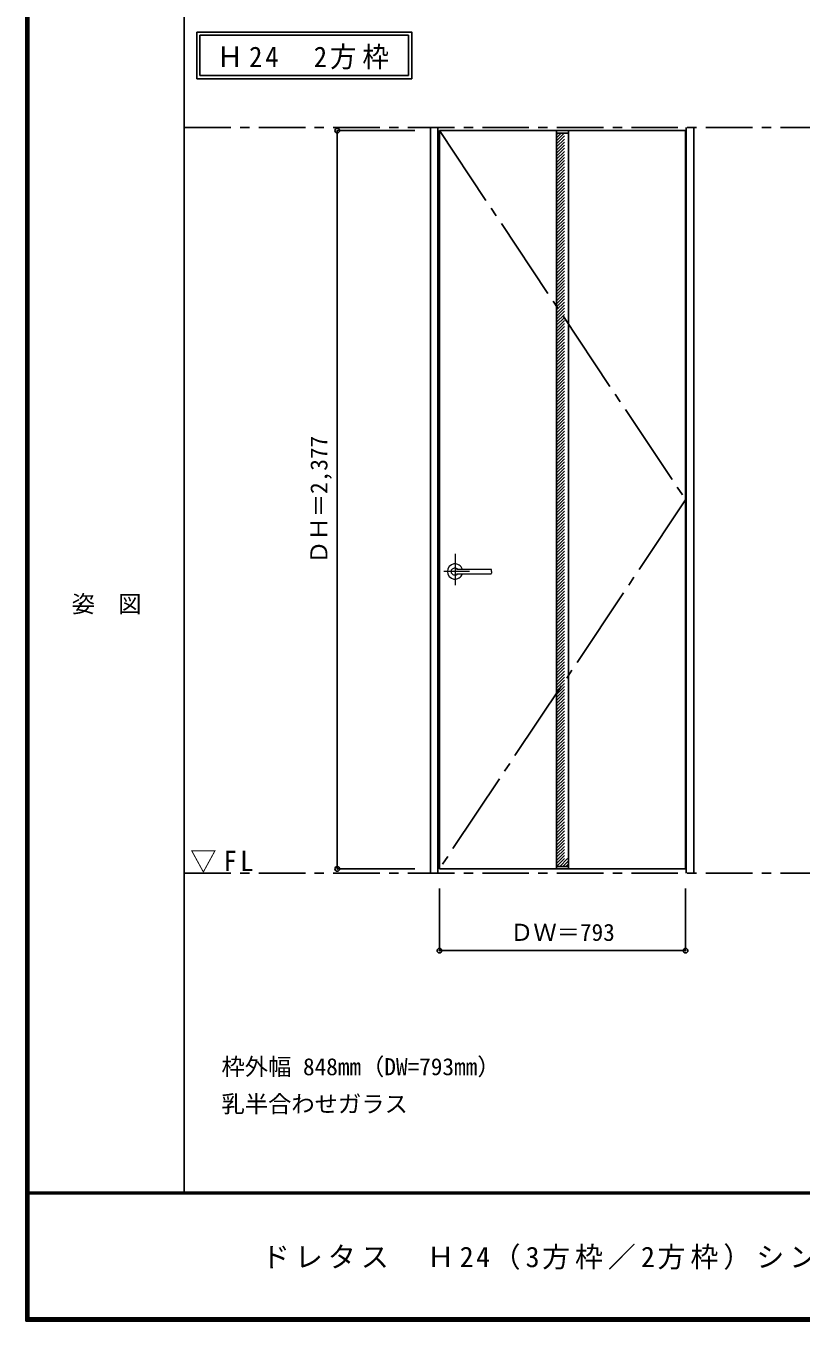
# Model space of a CAD drawing. Units: millimetres, scale not verified. Extents: x -6000 to 5700, y -4307 to 4260.
# Drawn here: x -6000 to -3503, y -4205 to -36 of the extents above; entities that cross this region are included whole.
import ezdxf
from ezdxf.enums import TextEntityAlignment as Align

# ---------------------------------------------------------------- set-up
doc = ezdxf.new("R2010")
doc.units = ezdxf.units.MM
doc.header["$LTSCALE"] = 30
doc.header["$PDMODE"] = 32
doc.header["$PDSIZE"] = 15
for name, pattern in [('CHAIN1', [8, 5, -1, 1, -1]), ('CHAIN2', [12, 9, -1, 1, -1]), ('DASHED1', [1.8, 1.2, -0.6])]:
    doc.linetypes.add(name, pattern=pattern)
for name, color, linetype in [('0-1_通り芯', 7, 'CHAIN1'), ('0-2_扉', 3, 'Continuous'), ('0-3_仕上げ', 7, 'Continuous'), ('0-4_枠', 3, 'Continuous'), ('0-7', 7, 'CHAIN2'), ('0-A_文字', 7, 'Continuous'), ('0-B_寸法', 7, 'Continuous'), ('0-C_ハッチ', 4, 'DASHED1'), ('F-1_枠', 6, 'Continuous'), ('F-A_文字', 7, 'Continuous')]:
    doc.layers.add(name, color=color, linetype=linetype)
doc.layers.add('0-5_レバー', color=7, linetype='Continuous', lineweight=18)
doc.styles.add('ＭＳ ゴシック', font='')
doc.styles.get('ＭＳ ゴシック').set_extended_font_data('MS Gothic')

msp = doc.modelspace()

# ---------------------------------------------------------------- linework, layer by layer
at = {"layer": '0-1_通り芯'}
for p, q in [((-5490, -362.5), (3436.4, -362.5)), ((-5490, -2762.5), (3436.4, -2762.5))]:
    msp.add_line(p, q, dxfattribs=at)
at = {"layer": '0-2_扉'}
for p, q in [((-4668.4, -372.5), (-3875.4, -372.5)), ((-4668.4, -2749.5), (-4668.4, -372.5)), ((-3875.4, -2749.5), (-3875.4, -372.5)), ((-4668.4, -2749.5), (-3875.4, -2749.5))]:
    msp.add_line(p, q, dxfattribs=at)
at = {"layer": '0-3_仕上げ', "color": 3}
for p, q in [((-4290.9, -372.5), (-4290.9, -2749.5)), ((-4252.9, -372.5), (-4252.9, -2749.5))]:
    msp.add_line(p, q, dxfattribs=at)
at = {"layer": '0-3_仕上げ'}
for p, q in [((-4290.9, -380.5), (-4252.9, -380.5)), ((-4290.9, -2741.5), (-4252.9, -2741.5))]:
    msp.add_line(p, q, dxfattribs=at)
at = {"layer": '0-4_枠'}
for p, q in [((-4697.4, -2762.5), (-4697.4, -362.5)), ((-4673.4, -2762.5), (-4673.4, -362.5)), ((-3873.4, -2762.5), (-3873.4, -362.5)), ((-3849.4, -2762.5), (-3849.4, -362.5))]:
    msp.add_line(p, q, dxfattribs=at)
at = {"layer": '0-5_レバー', "color": 4, "linetype": 'CHAIN1'}
for p, q in [((-4617.9, -1735.54), (-4617.9, -1835.39)), ((-4571.1, -1792), (-4654.12, -1792))]:
    msp.add_line(p, q, dxfattribs=at)
at = {"layer": '0-5_レバー'}
for q in [(-4500.9, -1786.51), (-4500.9, -1797.5)]:
    msp.add_line((-4500.9, -1792), q, dxfattribs=at)
for points in [[(-4607.94, -1785.01), (-4608.71, -1784.22), (-4610.68, -1782.85), (-4612.92, -1781.84), (-4615.36, -1781.21), (-4617.9, -1781), (-4620.44, -1781.21), (-4622.87, -1781.84), (-4625.12, -1782.85), (-4627.09, -1784.22), (-4628.71, -1785.89), (-4629.91, -1787.79), (-4630.65, -1789.85), (-4630.9, -1792), (-4630.65, -1794.15), (-4629.91, -1796.21), (-4628.71, -1798.11), (-4627.09, -1799.78), (-4625.12, -1801.15), (-4622.87, -1802.16), (-4620.44, -1802.79), (-4617.9, -1803), (-4615.36, -1802.79), (-4612.92, -1802.16), (-4610.68, -1801.15), (-4608.71, -1799.78), (-4607.94, -1798.99)], [(-4502.4, -1785), (-4512.13, -1785), (-4522.31, -1785), (-4531.91, -1785), (-4540.9, -1785), (-4549.31, -1785), (-4557.12, -1785), (-4563.94, -1785), (-4570.24, -1785), (-4576, -1785), (-4581.25, -1785), (-4586.04, -1785), (-4590.69, -1785), (-4594.9, -1785), (-4598.65, -1785), (-4600.65, -1785), (-4602.5, -1785), (-4604.51, -1785.01), (-4606.92, -1785.01), (-4608.41, -1785.01), (-4609.95, -1785.01), (-4611.47, -1785.01), (-4612.57, -1785.01), (-4613.03, -1785.01), (-4613.03, -1785.02)], [(-4502.4, -1785), (-4511.48, -1785), (-4511.88, -1785)], [(-4612.88, -1798.99), (-4612.75, -1798.99), (-4612.31, -1798.99), (-4611.59, -1798.99), (-4610.57, -1798.99), (-4609.31, -1798.99), (-4607.96, -1798.99), (-4605.1, -1798.99), (-4602.12, -1799), (-4599.1, -1799), (-4596.06, -1799), (-4592.99, -1799), (-4589.91, -1799), (-4585.91, -1799), (-4581.5, -1799), (-4576.53, -1799), (-4571, -1799), (-4564.91, -1799), (-4558.26, -1799), (-4551.05, -1799), (-4542.46, -1799), (-4533.2, -1799), (-4523.26, -1799), (-4512.65, -1799), (-4502.4, -1799)]]:
    msp.add_lwpolyline(points, dxfattribs=at)
for centre, radius, start, end in [((-4617.9, -1792), 24.55, 16.59952, 343.36736), ((-4502.4, -1786.5), 1.5, 0.00847, 89.9163), ((-4502.4, -1786.5), 1.5, 360, 90.17419), ((-4502.4, -1797.5), 1.5, 270.16419, 0), ((-4502.4, -1797.5), 1.5, 269.91059, 359.99153)]:
    msp.add_arc(centre, radius, start, end, dxfattribs=at)
at = {"layer": '0-7'}
for p, q in [((-4668.4, -372.5), (-3875.4, -1561)), ((-3875.4, -1561), (-4668.4, -2749.5))]:
    msp.add_line(p, q, dxfattribs=at)
at = {"layer": '0-A_文字'}
for p, q in [((-5450, -55.5), (-5450, -205.5)), ((-5440, -65.5), (-5440, -195.5)), ((-5440, -65.5), (-4767.38, -65.5)), ((-4767.38, -65.5), (-4767.38, -195.5)), ((-5450, -205.5), (-4757.38, -205.5)), ((-5440, -195.5), (-4767.38, -195.5))]:
    msp.add_line(p, q, dxfattribs=at)
msp.add_lwpolyline([(-5450, -55.5), (-4757.38, -55.5), (-4757.38, -205.5)], dxfattribs=at)
at = {"layer": '0-B_寸法', "color": 4}
for p, q in [((-4997.4, -372.5), (-4747.4, -372.5)), ((-4997.4, -372.5), (-4997.4, -2749.5)), ((-4997.4, -2749.5), (-4747.4, -2749.5)), ((-4668.4, -3012.5), (-4668.4, -2812.5)), ((-3875.4, -3012.5), (-3875.4, -2812.5)), ((-4668.4, -3012.5), (-3875.4, -3012.5))]:
    msp.add_line(p, q, dxfattribs=at)
at = {"layer": '0-B_寸法'}
for p in [(-4997.4, -372.5), (-4997.4, -2749.5), (-4668.4, -3012.5), (-3875.4, -3012.5)]:
    msp.add_point(p, dxfattribs=at)
at = {"layer": '0-C_ハッチ'}
for p, q in [((-4290.9, -385.61), (-4285.79, -380.5)), ((-4290.9, -395.51), (-4275.89, -380.5)), ((-4290.9, -405.41), (-4265.99, -380.5)), ((-4290.9, -415.31), (-4256.09, -380.5)), ((-4290.9, -425.21), (-4252.9, -387.21)), ((-4290.9, -435.11), (-4253.29, -397.5)), ((-4290.9, -445.01), (-4252.9, -407.01)), ((-4290.9, -454.91), (-4252.9, -416.91)), ((-4290.9, -464.81), (-4252.9, -426.81)), ((-4290.9, -474.71), (-4252.9, -436.71)), ((-4290.9, -484.61), (-4252.9, -446.61)), ((-4290.9, -494.51), (-4252.9, -456.51)), ((-4290.9, -504.41), (-4252.9, -466.41)), ((-4290.9, -514.31), (-4252.9, -476.31)), ((-4290.9, -524.21), (-4252.9, -486.21)), ((-4290.9, -534.11), (-4252.9, -496.11)), ((-4290.9, -544.01), (-4252.9, -506.01)), ((-4290.9, -553.9), (-4252.9, -515.9)), ((-4290.9, -563.8), (-4252.9, -525.8)), ((-4290.9, -573.7), (-4252.9, -535.7)), ((-4290.9, -583.6), (-4252.9, -545.6)), ((-4290.9, -593.5), (-4252.9, -555.5)), ((-4290.9, -603.4), (-4252.9, -565.4)), ((-4290.9, -613.3), (-4252.9, -575.3)), ((-4290.9, -623.2), (-4252.9, -585.2)), ((-4290.9, -633.1), (-4252.9, -595.1)), ((-4290.9, -643), (-4252.9, -605)), ((-4290.9, -652.9), (-4252.9, -614.9)), ((-4290.9, -662.8), (-4252.9, -624.8)), ((-4290.9, -672.7), (-4252.9, -634.7)), ((-4290.9, -682.6), (-4252.9, -644.6)), ((-4290.9, -692.5), (-4252.9, -654.5)), ((-4290.9, -702.4), (-4252.9, -664.4)), ((-4290.9, -712.3), (-4252.9, -674.3)), ((-4290.9, -722.2), (-4252.9, -684.2)), ((-4290.9, -732.1), (-4252.9, -694.1)), ((-4290.9, -742), (-4252.9, -704)), ((-4290.9, -751.89), (-4252.9, -713.89)), ((-4290.9, -761.79), (-4252.9, -723.79)), ((-4290.9, -771.69), (-4252.9, -733.69)), ((-4290.9, -781.59), (-4252.9, -743.59)), ((-4290.9, -791.49), (-4252.9, -753.49)), ((-4290.9, -801.39), (-4252.9, -763.39)), ((-4290.9, -811.29), (-4252.9, -773.29)), ((-4290.9, -821.19), (-4252.9, -783.19)), ((-4290.9, -831.09), (-4252.9, -793.09)), ((-4290.9, -840.99), (-4252.9, -802.99)), ((-4290.9, -850.89), (-4252.9, -812.89)), ((-4290.9, -860.79), (-4252.9, -822.79)), ((-4290.9, -870.69), (-4252.9, -832.69)), ((-4290.9, -880.59), (-4252.9, -842.59)), ((-4290.9, -890.49), (-4252.9, -852.49)), ((-4290.9, -900.39), (-4252.9, -862.39)), ((-4290.9, -910.29), (-4252.9, -872.29)), ((-4290.9, -920.19), (-4252.9, -882.19)), ((-4290.9, -930.09), (-4252.9, -892.09)), ((-4290.9, -939.98), (-4252.9, -901.98)), ((-4290.9, -949.88), (-4252.9, -911.88)), ((-4290.9, -959.78), (-4252.9, -921.78)), ((-4290.9, -969.68), (-4252.9, -931.68)), ((-4290.9, -979.58), (-4252.9, -941.58)), ((-4290.9, -989.48), (-4252.9, -951.48)), ((-4290.9, -999.38), (-4252.9, -961.38)), ((-4290.9, -1009.28), (-4252.9, -971.28)), ((-4290.9, -1019.18), (-4252.9, -981.18)), ((-4290.9, -1029.08), (-4252.9, -991.08)), ((-4290.9, -1038.98), (-4252.9, -1000.98)), ((-4290.9, -1048.88), (-4252.9, -1010.88)), ((-4290.9, -1058.78), (-4252.9, -1020.78)), ((-4290.9, -1068.68), (-4252.9, -1030.68)), ((-4290.9, -1078.58), (-4252.9, -1040.58)), ((-4290.9, -1088.48), (-4252.9, -1050.48)), ((-4290.9, -1098.38), (-4252.9, -1060.38)), ((-4290.9, -1108.28), (-4252.9, -1070.28)), ((-4290.9, -1118.18), (-4252.9, -1080.18)), ((-4290.9, -1128.08), (-4252.9, -1090.08)), ((-4290.9, -1137.97), (-4252.9, -1099.97)), ((-4290.9, -1147.87), (-4252.9, -1109.87)), ((-4290.9, -1157.77), (-4252.9, -1119.77)), ((-4290.9, -1167.67), (-4252.9, -1129.67)), ((-4290.9, -1177.57), (-4252.9, -1139.57)), ((-4290.9, -1187.47), (-4252.9, -1149.47)), ((-4290.9, -1197.37), (-4252.9, -1159.37)), ((-4290.9, -1207.27), (-4252.9, -1169.27)), ((-4290.9, -1217.17), (-4252.9, -1179.17)), ((-4290.9, -1227.07), (-4252.9, -1189.07)), ((-4290.9, -1236.97), (-4252.9, -1198.97)), ((-4290.9, -1246.87), (-4252.9, -1208.87)), ((-4290.9, -1256.77), (-4252.9, -1218.77)), ((-4290.9, -1266.67), (-4252.9, -1228.67)), ((-4290.9, -1276.57), (-4252.9, -1238.57)), ((-4290.9, -1286.47), (-4252.9, -1248.47)), ((-4290.9, -1296.37), (-4252.9, -1258.37)), ((-4290.9, -1306.27), (-4252.9, -1268.27)), ((-4290.9, -1316.17), (-4252.9, -1278.17)), ((-4290.9, -1326.07), (-4252.9, -1288.07)), ((-4290.9, -1335.96), (-4252.9, -1297.96)), ((-4290.9, -1345.86), (-4252.9, -1307.86)), ((-4290.9, -1355.76), (-4252.9, -1317.76)), ((-4290.9, -1365.66), (-4252.9, -1327.66)), ((-4290.9, -1375.56), (-4252.9, -1337.56)), ((-4290.9, -1385.46), (-4252.9, -1347.46)), ((-4290.9, -1395.36), (-4252.9, -1357.36)), ((-4290.9, -1405.26), (-4252.9, -1367.26)), ((-4290.9, -1415.16), (-4252.9, -1377.16)), ((-4290.9, -1425.06), (-4252.9, -1387.06)), ((-4290.9, -1434.96), (-4252.9, -1396.96)), ((-4290.9, -1444.86), (-4252.9, -1406.86)), ((-4290.9, -1454.76), (-4252.9, -1416.76)), ((-4290.9, -1464.66), (-4252.9, -1426.66)), ((-4290.9, -1474.56), (-4252.9, -1436.56)), ((-4290.9, -1484.46), (-4252.9, -1446.46)), ((-4290.9, -1494.36), (-4252.9, -1456.36)), ((-4290.9, -1504.26), (-4252.9, -1466.26)), ((-4290.9, -1514.16), (-4252.9, -1476.16)), ((-4290.9, -1524.06), (-4252.9, -1486.06)), ((-4290.9, -1533.95), (-4252.9, -1495.95)), ((-4290.9, -1543.85), (-4252.9, -1505.85)), ((-4290.9, -1553.75), (-4252.9, -1515.75)), ((-4290.9, -1563.65), (-4252.9, -1525.65)), ((-4290.9, -1573.55), (-4252.9, -1535.55)), ((-4290.9, -1583.45), (-4252.9, -1545.45)), ((-4290.9, -1593.35), (-4252.9, -1555.35)), ((-4290.9, -1603.25), (-4252.9, -1565.25)), ((-4290.9, -1613.15), (-4252.9, -1575.15)), ((-4290.9, -1623.05), (-4252.9, -1585.05)), ((-4290.9, -1632.95), (-4252.9, -1594.95)), ((-4290.9, -1642.85), (-4252.9, -1604.85)), ((-4290.9, -1652.75), (-4252.9, -1614.75)), ((-4290.9, -1662.65), (-4252.9, -1624.65)), ((-4290.9, -1672.55), (-4252.9, -1634.55)), ((-4290.9, -1682.45), (-4252.9, -1644.45)), ((-4290.9, -1692.35), (-4252.9, -1654.35)), ((-4290.9, -1702.25), (-4252.9, -1664.25)), ((-4290.9, -1712.15), (-4252.9, -1674.15)), ((-4290.9, -1722.05), (-4252.9, -1684.05)), ((-4290.9, -1731.94), (-4252.9, -1693.94)), ((-4290.9, -1741.84), (-4252.9, -1703.84)), ((-4290.9, -1751.74), (-4252.9, -1713.74)), ((-4290.9, -1761.64), (-4252.9, -1723.64)), ((-4290.9, -1771.54), (-4252.9, -1733.54)), ((-4290.9, -1781.44), (-4252.9, -1743.44)), ((-4290.9, -1791.34), (-4252.9, -1753.34)), ((-4290.9, -1801.24), (-4252.9, -1763.24)), ((-4290.9, -1811.14), (-4252.9, -1773.14)), ((-4290.9, -1821.04), (-4252.9, -1783.04)), ((-4290.9, -1830.94), (-4252.9, -1792.94)), ((-4290.9, -1840.84), (-4252.9, -1802.84)), ((-4290.9, -1850.74), (-4252.9, -1812.74)), ((-4290.9, -1860.64), (-4252.9, -1822.64)), ((-4290.9, -1870.54), (-4252.9, -1832.54)), ((-4290.9, -1880.44), (-4252.9, -1842.44)), ((-4290.9, -1890.34), (-4252.9, -1852.34)), ((-4290.9, -1900.24), (-4252.9, -1862.24)), ((-4290.9, -1910.14), (-4252.9, -1872.14)), ((-4290.9, -1920.03), (-4252.9, -1882.03)), ((-4290.9, -1929.93), (-4252.9, -1891.93)), ((-4290.9, -1939.83), (-4252.9, -1901.83)), ((-4290.9, -1949.73), (-4252.9, -1911.73)), ((-4290.9, -1959.63), (-4252.9, -1921.63)), ((-4290.9, -1969.53), (-4252.9, -1931.53)), ((-4290.9, -1979.43), (-4252.9, -1941.43)), ((-4290.9, -1989.33), (-4252.9, -1951.33)), ((-4290.9, -1999.23), (-4252.9, -1961.23)), ((-4290.9, -2009.13), (-4252.9, -1971.13)), ((-4290.9, -2019.03), (-4252.9, -1981.03)), ((-4290.9, -2028.93), (-4252.9, -1990.93)), ((-4290.9, -2038.83), (-4252.9, -2000.83)), ((-4290.9, -2048.73), (-4252.9, -2010.73)), ((-4290.9, -2058.63), (-4252.9, -2020.63)), ((-4290.9, -2068.53), (-4252.9, -2030.53)), ((-4290.9, -2078.43), (-4252.9, -2040.43)), ((-4290.9, -2088.33), (-4252.9, -2050.33)), ((-4290.9, -2098.23), (-4252.9, -2060.23)), ((-4290.9, -2108.13), (-4252.9, -2070.13)), ((-4290.9, -2118.02), (-4252.9, -2080.02)), ((-4290.9, -2127.92), (-4252.9, -2089.92)), ((-4290.9, -2137.82), (-4252.9, -2099.82)), ((-4290.9, -2147.72), (-4252.9, -2109.72)), ((-4290.9, -2157.62), (-4252.9, -2119.62)), ((-4290.9, -2167.52), (-4252.9, -2129.52)), ((-4290.9, -2177.42), (-4252.9, -2139.42)), ((-4290.9, -2187.32), (-4252.9, -2149.32)), ((-4290.9, -2197.22), (-4252.9, -2159.22)), ((-4290.9, -2207.12), (-4252.9, -2169.12)), ((-4290.9, -2217.02), (-4252.9, -2179.02)), ((-4290.9, -2226.92), (-4252.9, -2188.92)), ((-4290.9, -2236.82), (-4252.9, -2198.82)), ((-4290.9, -2246.72), (-4252.9, -2208.72)), ((-4290.9, -2256.62), (-4252.9, -2218.62)), ((-4290.9, -2266.52), (-4252.9, -2228.52)), ((-4290.9, -2276.42), (-4252.9, -2238.42)), ((-4290.9, -2286.32), (-4252.9, -2248.32)), ((-4290.9, -2296.22), (-4252.9, -2258.22)), ((-4290.9, -2306.12), (-4252.9, -2268.12)), ((-4290.9, -2316.01), (-4252.9, -2278.01)), ((-4290.9, -2325.91), (-4252.9, -2287.91)), ((-4290.9, -2335.81), (-4252.9, -2297.81)), ((-4290.9, -2345.71), (-4252.9, -2307.71)), ((-4290.9, -2355.61), (-4252.9, -2317.61)), ((-4290.9, -2365.51), (-4252.9, -2327.51)), ((-4290.9, -2375.41), (-4252.9, -2337.41)), ((-4290.9, -2385.31), (-4252.9, -2347.31)), ((-4290.9, -2395.21), (-4252.9, -2357.21)), ((-4290.9, -2405.11), (-4252.9, -2367.11)), ((-4290.9, -2415.01), (-4252.9, -2377.01)), ((-4290.9, -2424.91), (-4252.9, -2386.91)), ((-4290.9, -2434.81), (-4252.9, -2396.81)), ((-4290.9, -2444.71), (-4252.9, -2406.71)), ((-4290.9, -2454.61), (-4252.9, -2416.61)), ((-4290.9, -2464.51), (-4252.9, -2426.51)), ((-4290.9, -2474.41), (-4252.9, -2436.41)), ((-4290.9, -2484.31), (-4252.9, -2446.31)), ((-4290.9, -2494.21), (-4252.9, -2456.21)), ((-4290.9, -2504.11), (-4252.9, -2466.11)), ((-4290.9, -2514), (-4252.9, -2476)), ((-4290.9, -2523.9), (-4252.9, -2485.9)), ((-4290.9, -2533.8), (-4252.9, -2495.8)), ((-4290.9, -2543.7), (-4252.9, -2505.7)), ((-4290.9, -2553.6), (-4252.9, -2515.6)), ((-4290.9, -2563.5), (-4252.9, -2525.5)), ((-4290.9, -2573.4), (-4252.9, -2535.4)), ((-4290.9, -2583.3), (-4252.9, -2545.3)), ((-4290.9, -2593.2), (-4252.9, -2555.2)), ((-4290.9, -2603.1), (-4252.9, -2565.1)), ((-4290.9, -2613), (-4252.9, -2575)), ((-4290.9, -2622.9), (-4252.9, -2584.9)), ((-4290.9, -2632.8), (-4252.9, -2594.8)), ((-4290.9, -2642.7), (-4252.9, -2604.7)), ((-4290.9, -2652.6), (-4252.9, -2614.6)), ((-4290.9, -2662.5), (-4252.9, -2624.5)), ((-4290.9, -2672.4), (-4252.9, -2634.4)), ((-4290.9, -2682.3), (-4252.9, -2644.3)), ((-4290.9, -2692.2), (-4252.9, -2654.2)), ((-4290.9, -2702.1), (-4252.9, -2664.1)), ((-4290.9, -2711.99), (-4252.9, -2673.99)), ((-4290.9, -2721.89), (-4252.9, -2683.89)), ((-4290.9, -2731.79), (-4252.9, -2693.79)), ((-4290.71, -2741.5), (-4252.9, -2703.69)), ((-4280.81, -2741.5), (-4252.9, -2713.59)), ((-4270.91, -2741.5), (-4252.9, -2723.49)), ((-4261.01, -2741.5), (-4252.9, -2733.39))]:
    msp.add_line(p, q, dxfattribs=at)
at = {"layer": 'F-1_枠'}
for p, q in [((-6000, 4175), (-6000, -4205)), ((-5995, 4175), (-5995, -4205)), ((-5990, 4175), (-5990, -4205)), ((-5490, 4175), (-5490, -3790)), ((5700, -3790), (-6000, -3790)), ((5700, -3795), (-6000, -3795)), ((5700, -4195), (-6000, -4195)), ((5700, -4200), (-6000, -4200)), ((5700, -4205), (-6000, -4205))]:
    msp.add_line(p, q, dxfattribs=at)

# ---------------------------------------------------------------- texts
at = {"layer": '0-A_文字', "style": 'ＭＳ ゴシック'}
for s, p in [('枠外幅 848mm（DW=793mm）', (-5370, -3430)), ('乳半合わせガラス', (-5370, -3550))]:
    msp.add_text(s, height=54.99, dxfattribs=at).set_placement(p, align=Align.BOTTOM_LEFT)
at = {"layer": '0-A_文字', "char_height": 65.98, "attachment_point": 7, "style": 'ＭＳ ゴシック'}
for s, insert in [('\\T1.22;\\W0.95;Ｈ24\u30002方枠', (-5385.34, -175.5)), ('\\T1.26;\\W0.95;▽FL', (-5471.25, -2762.5))]:
    msp.add_mtext(s, dxfattribs=dict(at, insert=insert))
at = {"layer": '0-B_寸法', "style": 'ＭＳ ゴシック'}
msp.add_text('ＤＨ＝2,377', height=54.99, rotation=90, dxfattribs=at).set_placement((-5012.4, -1767.25), align=Align.BOTTOM_LEFT)
msp.add_text('ＤＷ＝793', height=54.99, dxfattribs=at).set_placement((-4440.65, -2997.5), align=Align.BOTTOM_LEFT)
at = {"layer": 'F-A_文字', "style": 'ＭＳ ゴシック'}
msp.add_text('姿\u3000図', height=54.99, dxfattribs=at).set_placement((-5852.5, -1940.25), align=Align.BOTTOM_LEFT)
at = {"layer": 'F-A_文字', "insert": (-5240, -4040), "char_height": 65.98, "attachment_point": 7, "style": 'ＭＳ ゴシック'}
msp.add_mtext('\\T1.18;ドレタス\u3000Ｈ24（3方枠／2方枠）シングルドア／トイレドア\u3000Ｂ－ＸＡ', dxfattribs=at)

doc.saveas('drawing.dxf')
